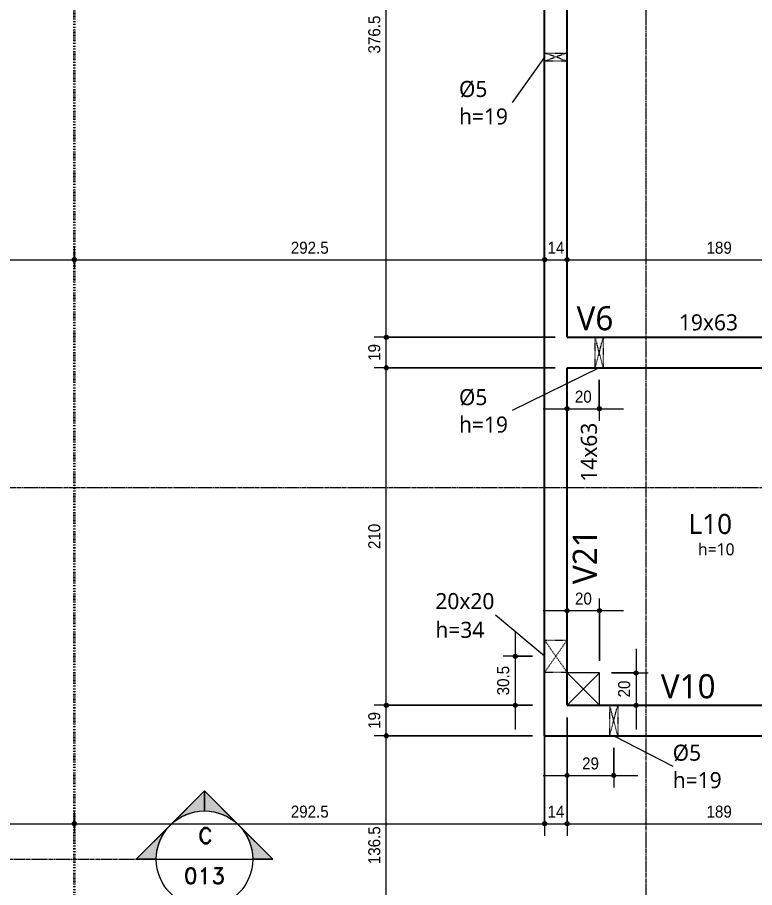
# Model space of a CAD drawing. Header units: centimetres. Extents: x -1897 to 22038, y -1268 to 84208.
# Drawn here: x -1042 to -583, y -329 to 213 of the extents above; entities that cross this region are included whole.
import ezdxf

# ---------------------------------------------------------------- set-up
doc = ezdxf.new("R2010")
doc.units = ezdxf.units.CM
for name, pattern in [('Centro de 6 mm', [1.32, 0.6, -0.24, 0.24, -0.24]), ('Dash dot', [1.5875, 0.635, -0.47625, 0, -0.47625]), ('Traço', [0.635, 0.3175, -0.3175])]:
    doc.linetypes.add(name, pattern=pattern)
for name, color, linetype, lineweight in [('A-ANNO-DIMS', 7, 'Continuous', 9), ('A-ANNO-DIMS-50', 7, 'Continuous', 9), ('A-FLOR', 7, 'Continuous', 18), ('A-FLOR-IDEN', 7, 'Continuous', 9), ('A-GENM', 7, 'Continuous', 18), ('A-GENM-HDLN', 7, 'Traço', 18), ('A-GENM-IDEN', 7, 'Continuous', 9), ('G-ANNO-SYMB', 7, 'Continuous', 9), ('S-BEAM', 7, 'Continuous', 18), ('S-BEAM-IDEN', 7, 'Continuous', 9), ('S-GRID', 7, 'Continuous', 9)]:
    doc.layers.add(name, color=color, linetype=linetype, lineweight=lineweight)
doc.styles.add('Arial_1', font='arial.ttf', dxfattribs={"width": 0.9, "height": 7.5})
doc.styles.add('Gadugi', font='gadugi.ttf', dxfattribs={"height": 15})
doc.styles.add('Gadugi_1', font='gadugi.ttf', dxfattribs={"height": 10})
doc.styles.add('Gadugi_3', font='gadugi.ttf', dxfattribs={"height": 7.5})
doc.styles.add('Gadugi_4', font='gadugi.ttf', dxfattribs={"height": 12.5})
doc.styles.add('RomanD', font='romand__.ttf', dxfattribs={"height": 10})
doc.dimstyles.new('PED_R80_1_5mm_ACIMA_As_ESQ__R00', dxfattribs={"dimscale": 30.48, "dimtxt": 7.651945, "dimasz": 0.328084, "dimexe": 0.246063, "dimexo": 0.246063, "dimgap": 0.049213, "dimtad": 1, "dimdec": 1, "dimrnd": 0.5, "dimdsep": 46, "dimtxsty": 'Arial_1', "dimblk1": 'DOTSMALL', "dimblk2": 'DOTSMALL', "dimsah": 1, "dimcen": 0.09, "dimdle": 0.492126, "dimazin": 0, "dimtfac": 1, "dimtdec": 4, "dimtix": 1, "dimtmove": 0, "dimatfit": 3, "dimfxl": 1, "dimtvp": 1, "dimtolj": 1, "dimtzin": 0, "dimarcsym": 2})
doc.dimstyles.new('PED_R80_1_5mm_ACIMA_As_ESQ__R00_3', dxfattribs={"dimscale": 30.48, "dimtxt": 7.651945, "dimasz": 0.328084, "dimexe": 0.246063, "dimexo": 0.246063, "dimgap": 0.049213, "dimtad": 1, "dimdec": 1, "dimrnd": 0.5, "dimdsep": 46, "dimtxsty": 'Arial_1', "dimblk1": 'DOTSMALL', "dimblk2": 'DOTSMALL', "dimsah": 1, "dimcen": 0.09, "dimdle": 0.492126, "dimazin": 0, "dimtfac": 1, "dimtdec": 4, "dimtix": 1, "dimtmove": 0, "dimatfit": 3, "dimfxl": 1, "dimtvp": 1, "dimtolj": 1, "dimtzin": 0, "dimarcsym": 2})

# ---------------------------------------------------------------- blocks, each defined once
blk = doc.blocks.new('PED_FURO_CIRCULAR_R04_2020 _INSTÂNCIA_ - FURO CIRC-3742523-PL K 100 - FORMA DO 6º PAVIMENTO')
at = {"layer": 'A-GENM-HDLN'}
for p, q in [((2.5, -9.5), (-2.5, 9.5)), ((-2.5, -9.5), (2.5, 9.5)), ((-2.5, -9.5), (-2.5, 9.5)), ((2.5, 9.5), (2.5, -9.5))]:
    blk.add_line(p, q, dxfattribs=at)
blk = doc.blocks.new('PED_FURO_CIRCULAR_R04_2020 _INSTÂNCIA_ - FURO CIRC-3747796-PL K 100 - FORMA DO 6º PAVIMENTO')
at = {"layer": 'A-GENM-HDLN'}
for p, q in [((2.5, -7), (-2.5, 7)), ((-2.5, -7), (2.5, 7)), ((-2.5, -7), (-2.5, 7)), ((2.5, 7), (2.5, -7))]:
    blk.add_line(p, q, dxfattribs=at)
blk = doc.blocks.new('PED_FURO_RETANGULAR_R04_2020 _INSTÂNCIA_ - FURO RET-3749457-PL K 100 - FORMA DO 6º PAVIMENTO')
at = {"layer": 'A-GENM-HDLN'}
for p, q in [((-10, -7), (-10, 7)), ((-9.99, 7), (9.99, -7)), ((-9.99, -7), (9.99, 7)), ((10, 7), (10, -7))]:
    blk.add_line(p, q, dxfattribs=at)
blk = doc.blocks.new('Corte - M_Cabeça do corte - Preenchida-2060824-PL K 100 - FORMA DO 6º PAVIMENTO')
at = {"layer": 'G-ANNO-SYMB'}
h = blk.add_hatch(color=256, dxfattribs=at)
edge = h.paths.add_edge_path(flags=0)
edge.add_line((-0.6, 0.849), (-0.6, 0.6))
edge.add_arc((-0.6, 0), 0.6, 90, 135)
edge.add_line((-1.024, 0.424), (-0.6, 0.849))
h = blk.add_hatch(color=256, dxfattribs=at)
edge = h.paths.add_edge_path(flags=0)
edge.add_line((-0.6, 0.849), (-0.176, 0.424))
edge.add_arc((-0.6, 0), 0.6, 45, 90)
edge.add_line((-0.6, 0.6), (-0.6, 0.849))
h = blk.add_hatch(color=256, dxfattribs=at)
edge = h.paths.add_edge_path(flags=0)
edge.add_line((-1.449, 0), (-1.024, 0.424))
edge.add_arc((-0.6, 0), 0.6, 135, 180)
edge.add_line((-1.2, 0), (-1.449, 0))
h = blk.add_hatch(color=256, dxfattribs=at)
edge = h.paths.add_edge_path(flags=0)
edge.add_line((0.249, 0), (0, 0))
edge.add_arc((-0.6, 0), 0.6, 360, 405)
edge.add_line((-0.176, 0.424), (0.249, 0))
for p, q in [((-0.6, 0.849), (-1.449, 0)), ((-0.6, 0.849), (-1.024, 0.424)), ((-0.6, 0.849), (0.249, 0)), ((-0.6, 0.6), (-0.6, 0.849)), ((-0.6, 0.849), (-0.6, 0.6)), ((-0.176, 0.424), (-0.6, 0.849)), ((-1.024, 0.424), (-1.449, 0)), ((0.249, 0), (-0.176, 0.424)), ((-1.449, 0), (-1.2, 0)), ((0, 0), (0.249, 0)), ((-1.2, 0), (-1.449, 0)), ((0, 0), (0.249, 0))]:
    blk.add_line(p, q, dxfattribs=at)
for start, end in [(360, 180), (90, 135), (45, 90), (135, 180), (360, 45), (180, 360)]:
    blk.add_arc((-0.6, 0), 0.6, start, end, dxfattribs=at)
blk = doc.blocks.new('DIMBLOCK44-PL K 100 - FORMA DO 6º PAVIMENTO')
at = {"layer": 'A-ANNO-DIMS-50', "true_color": 0x000032}
h = blk.add_hatch(color=178, dxfattribs=at)
edge = h.paths.add_edge_path(flags=0)
edge.add_arc((-1120.5, -288.92), 1.25, 0, 360)
h = blk.add_hatch(color=178, dxfattribs=at)
edge = h.paths.add_edge_path(flags=0)
edge.add_arc((-1006.5, -288.92), 1.25, 0, 360)
at = {"layer": 'A-ANNO-DIMS-50', "color": 178, "true_color": 0x000032}
for p, q in [((-1120.5, -294.65), (-1120.5, -281.42)), ((-1006.5, -294.65), (-1006.5, -281.42)), ((-1120.5, -288.92), (-1006.5, -288.92)), ((-1120.5, -288.92), (-1120.5, -294.65)), ((-1006.5, -288.92), (-1006.5, -294.65))]:
    blk.add_line(p, q, dxfattribs=at)
for centre in [(-1120.5, -288.92), (-1006.5, -288.92)]:
    blk.add_circle(centre, 1.25, dxfattribs=at)
at = {"layer": 'A-ANNO-DIMS-50', "color": 0, "insert": (-1071.27, -277.68), "char_height": 7.5, "width": 18.6472, "attachment_point": 1, "line_spacing_factor": 0.941778, "style": 'Arial_1'}
blk.add_mtext('114', dxfattribs=at)
blk = doc.blocks.new('_DotSmall')
at = {"color": 0, "linetype": 'ByBlock', "const_width": 0.5}
blk.add_lwpolyline([(-0.0625, 0, 1), (0.0625, 0, 1)], format="xyb", close=True, dxfattribs=at)
blk = doc.blocks.new('DIMBLOCK45-PL K 100 - FORMA DO 6º PAVIMENTO')
at = {"layer": 'A-ANNO-DIMS-50', "true_color": 0x000032}
h = blk.add_hatch(color=178, dxfattribs=at)
edge = h.paths.add_edge_path(flags=0)
edge.add_arc((-1006.5, -288.92), 1.25, 0, 360)
h = blk.add_hatch(color=178, dxfattribs=at)
edge = h.paths.add_edge_path(flags=0)
edge.add_arc((-714, -288.92), 1.25, 0, 360)
at = {"layer": 'A-ANNO-DIMS-50', "color": 178, "true_color": 0x000032}
for p, q in [((-714, -222.75), (-714, -296.42)), ((-714, -288.92), (-714, -222.75)), ((-1006.5, -294.65), (-1006.5, -281.42)), ((-1006.5, -288.92), (-714, -288.92)), ((-1006.5, -288.92), (-1006.5, -294.65))]:
    blk.add_line(p, q, dxfattribs=at)
for centre in [(-1006.5, -288.92), (-714, -288.92)]:
    blk.add_circle(centre, 1.25, dxfattribs=at)
at = {"layer": 'A-ANNO-DIMS-50', "color": 0, "insert": (-871.9, -277.68), "char_height": 7.5, "width": 27.9708, "attachment_point": 1, "line_spacing_factor": 0.941778, "style": 'Arial_1'}
blk.add_mtext('292.5', dxfattribs=at)
blk = doc.blocks.new('DIMBLOCK46-PL K 100 - FORMA DO 6º PAVIMENTO')
at = {"layer": 'A-ANNO-DIMS-50', "true_color": 0x000032}
h = blk.add_hatch(color=178, dxfattribs=at)
edge = h.paths.add_edge_path(flags=0)
edge.add_arc((-714, -288.92), 1.25, 0, 360)
h = blk.add_hatch(color=178, dxfattribs=at)
edge = h.paths.add_edge_path(flags=0)
edge.add_arc((-700, -288.92), 1.25, 0, 360)
at = {"layer": 'A-ANNO-DIMS-50', "color": 178, "true_color": 0x000032}
for p, q in [((-714, -222.75), (-714, -296.42)), ((-714, -288.92), (-714, -222.75)), ((-700, -222.75), (-700, -296.42)), ((-700, -288.92), (-700, -222.75)), ((-714, -288.92), (-700, -288.92))]:
    blk.add_line(p, q, dxfattribs=at)
for centre in [(-714, -288.92), (-700, -288.92)]:
    blk.add_circle(centre, 1.25, dxfattribs=at)
at = {"layer": 'A-ANNO-DIMS-50', "color": 0, "insert": (-712.18, -277.68), "char_height": 7.5, "width": 12.4315, "attachment_point": 1, "line_spacing_factor": 0.941778, "style": 'Arial_1'}
blk.add_mtext('14', dxfattribs=at)
blk = doc.blocks.new('DIMBLOCK47-PL K 100 - FORMA DO 6º PAVIMENTO')
at = {"layer": 'A-ANNO-DIMS-50', "true_color": 0x000032}
h = blk.add_hatch(color=178, dxfattribs=at)
edge = h.paths.add_edge_path(flags=0)
edge.add_arc((-700, -288.92), 1.25, 0, 360)
h = blk.add_hatch(color=178, dxfattribs=at)
edge = h.paths.add_edge_path(flags=0)
edge.add_arc((-511, -288.92), 1.25, 0, 360)
at = {"layer": 'A-ANNO-DIMS-50', "color": 178, "true_color": 0x000032}
for p, q in [((-700, -222.75), (-700, -296.42)), ((-700, -288.92), (-700, -222.75)), ((-511, -241.75), (-511, -296.42)), ((-511, -288.92), (-511, -241.75)), ((-700, -288.92), (-511, -288.92))]:
    blk.add_line(p, q, dxfattribs=at)
for centre in [(-700, -288.92), (-511, -288.92)]:
    blk.add_circle(centre, 1.25, dxfattribs=at)
at = {"layer": 'A-ANNO-DIMS-50', "color": 0, "insert": (-613.27, -277.68), "char_height": 7.5, "width": 18.6472, "attachment_point": 1, "line_spacing_factor": 0.941778, "style": 'Arial_1'}
blk.add_mtext('189', dxfattribs=at)
blk = doc.blocks.new('DIMBLOCK74-PL K 100 - FORMA DO 6º PAVIMENTO')
at = {"layer": 'A-ANNO-DIMS-50', "true_color": 0x000032}
h = blk.add_hatch(color=178, dxfattribs=at)
edge = h.paths.add_edge_path(flags=0)
edge.add_arc((-1475.5, 62.03), 1.25, 0, 360)
h = blk.add_hatch(color=178, dxfattribs=at)
edge = h.paths.add_edge_path(flags=0)
edge.add_arc((-1006.5, 62.03), 1.25, 0, 360)
at = {"layer": 'A-ANNO-DIMS-50', "color": 178, "true_color": 0x000032}
for p, q in [((-1475.5, 56.29), (-1475.5, 69.53)), ((-1006.5, 56.29), (-1006.5, 69.53)), ((-1475.5, 62.03), (-1006.5, 62.03)), ((-1475.5, 62.03), (-1475.5, 56.29)), ((-1006.5, 62.03), (-1006.5, 56.29))]:
    blk.add_line(p, q, dxfattribs=at)
for centre in [(-1475.5, 62.03), (-1006.5, 62.03)]:
    blk.add_circle(centre, 1.25, dxfattribs=at)
at = {"layer": 'A-ANNO-DIMS-50', "color": 0, "insert": (-1248.77, 73.26), "char_height": 7.5, "width": 18.6472, "attachment_point": 1, "line_spacing_factor": 0.941778, "style": 'Arial_1'}
blk.add_mtext('469', dxfattribs=at)
blk = doc.blocks.new('DIMBLOCK75-PL K 100 - FORMA DO 6º PAVIMENTO')
at = {"layer": 'A-ANNO-DIMS-50', "true_color": 0x000032}
h = blk.add_hatch(color=178, dxfattribs=at)
edge = h.paths.add_edge_path(flags=0)
edge.add_arc((-1006.5, 62.03), 1.25, 0, 360)
h = blk.add_hatch(color=178, dxfattribs=at)
edge = h.paths.add_edge_path(flags=0)
edge.add_arc((-714, 62.03), 1.25, 0, 360)
at = {"layer": 'A-ANNO-DIMS-50', "color": 178, "true_color": 0x000032}
for p, q in [((-1006.5, 56.29), (-1006.5, 69.53)), ((-714, 56.29), (-714, 69.53)), ((-1006.5, 62.03), (-714, 62.03)), ((-1006.5, 62.03), (-1006.5, 56.29)), ((-714, 62.03), (-714, 56.29))]:
    blk.add_line(p, q, dxfattribs=at)
for centre in [(-1006.5, 62.03), (-714, 62.03)]:
    blk.add_circle(centre, 1.25, dxfattribs=at)
at = {"layer": 'A-ANNO-DIMS-50', "color": 0, "insert": (-871.9, 73.26), "char_height": 7.5, "width": 27.9708, "attachment_point": 1, "line_spacing_factor": 0.941778, "style": 'Arial_1'}
blk.add_mtext('292.5', dxfattribs=at)
blk = doc.blocks.new('DIMBLOCK76-PL K 100 - FORMA DO 6º PAVIMENTO')
at = {"layer": 'A-ANNO-DIMS-50', "true_color": 0x000032}
h = blk.add_hatch(color=178, dxfattribs=at)
edge = h.paths.add_edge_path(flags=0)
edge.add_arc((-714, 62.03), 1.25, 0, 360)
h = blk.add_hatch(color=178, dxfattribs=at)
edge = h.paths.add_edge_path(flags=0)
edge.add_arc((-700, 62.03), 1.25, 0, 360)
at = {"layer": 'A-ANNO-DIMS-50', "color": 178, "true_color": 0x000032}
for p, q in [((-714, 56.29), (-714, 69.53)), ((-700, 56.29), (-700, 69.53)), ((-714, 62.03), (-700, 62.03)), ((-714, 62.03), (-714, 56.29)), ((-700, 62.03), (-700, 56.29))]:
    blk.add_line(p, q, dxfattribs=at)
for centre in [(-714, 62.03), (-700, 62.03)]:
    blk.add_circle(centre, 1.25, dxfattribs=at)
at = {"layer": 'A-ANNO-DIMS-50', "color": 0, "insert": (-712.18, 73.26), "char_height": 7.5, "width": 12.4315, "attachment_point": 1, "line_spacing_factor": 0.941778, "style": 'Arial_1'}
blk.add_mtext('14', dxfattribs=at)
blk = doc.blocks.new('DIMBLOCK77-PL K 100 - FORMA DO 6º PAVIMENTO')
at = {"layer": 'A-ANNO-DIMS-50', "true_color": 0x000032}
h = blk.add_hatch(color=178, dxfattribs=at)
edge = h.paths.add_edge_path(flags=0)
edge.add_arc((-700, 62.03), 1.25, 0, 360)
h = blk.add_hatch(color=178, dxfattribs=at)
edge = h.paths.add_edge_path(flags=0)
edge.add_arc((-511, 62.03), 1.25, 0, 360)
at = {"layer": 'A-ANNO-DIMS-50', "color": 178, "true_color": 0x000032}
for p, q in [((-700, 56.29), (-700, 69.53)), ((-511, 21.25), (-511, 69.53)), ((-700, 62.03), (-511, 62.03)), ((-700, 62.03), (-700, 56.29)), ((-511, 62.03), (-511, 21.25))]:
    blk.add_line(p, q, dxfattribs=at)
for centre in [(-700, 62.03), (-511, 62.03)]:
    blk.add_circle(centre, 1.25, dxfattribs=at)
at = {"layer": 'A-ANNO-DIMS-50', "color": 0, "insert": (-613.27, 73.26), "char_height": 7.5, "width": 18.6472, "attachment_point": 1, "line_spacing_factor": 0.941778, "style": 'Arial_1'}
blk.add_mtext('189', dxfattribs=at)
blk = doc.blocks.new('DIMBLOCK129-PL K 100 - FORMA DO 6º PAVIMENTO')
at = {"layer": 'A-ANNO-DIMS-50', "true_color": 0x000032}
h = blk.add_hatch(color=178, dxfattribs=at)
edge = h.paths.add_edge_path(flags=0)
edge.add_arc((-812.48, -234.25), 1.25, 0, 360)
h = blk.add_hatch(color=178, dxfattribs=at)
edge = h.paths.add_edge_path(flags=0)
edge.add_arc((-812.48, -370.75), 1.25, 0, 360)
at = {"layer": 'A-ANNO-DIMS-50', "color": 178, "true_color": 0x000032}
for p, q in [((-721.5, -234.25), (-819.98, -234.25)), ((-812.48, -370.75), (-812.48, -234.25)), ((-812.48, -234.25), (-721.5, -234.25)), ((-1013, -370.75), (-804.98, -370.75)), ((-812.48, -370.75), (-1013, -370.75))]:
    blk.add_line(p, q, dxfattribs=at)
for centre in [(-812.48, -234.25), (-812.48, -370.75)]:
    blk.add_circle(centre, 1.25, dxfattribs=at)
at = {"layer": 'A-ANNO-DIMS-50', "color": 0, "insert": (-823.72, -314.15), "char_height": 7.5, "width": 27.9708, "attachment_point": 1, "rotation": 90, "line_spacing_factor": 0.941778, "style": 'Arial_1'}
blk.add_mtext('136.5', dxfattribs=at)
blk = doc.blocks.new('DIMBLOCK130-PL K 100 - FORMA DO 6º PAVIMENTO')
at = {"layer": 'A-ANNO-DIMS-50', "true_color": 0x000032}
h = blk.add_hatch(color=178, dxfattribs=at)
edge = h.paths.add_edge_path(flags=0)
edge.add_arc((-812.48, -215.25), 1.25, 0, 360)
h = blk.add_hatch(color=178, dxfattribs=at)
edge = h.paths.add_edge_path(flags=0)
edge.add_arc((-812.48, -234.25), 1.25, 0, 360)
at = {"layer": 'A-ANNO-DIMS-50', "color": 178, "true_color": 0x000032}
for p, q in [((-721.5, -215.25), (-819.98, -215.25)), ((-812.48, -234.25), (-812.48, -215.25)), ((-812.48, -215.25), (-721.5, -215.25)), ((-721.5, -234.25), (-819.98, -234.25)), ((-812.48, -234.25), (-721.5, -234.25))]:
    blk.add_line(p, q, dxfattribs=at)
for centre in [(-812.48, -215.25), (-812.48, -234.25)]:
    blk.add_circle(centre, 1.25, dxfattribs=at)
at = {"layer": 'A-ANNO-DIMS-50', "color": 0, "insert": (-823.72, -229.93), "char_height": 7.5, "width": 12.4315, "attachment_point": 1, "rotation": 90, "line_spacing_factor": 0.941778, "style": 'Arial_1'}
blk.add_mtext('19', dxfattribs=at)
blk = doc.blocks.new('DIMBLOCK131-PL K 100 - FORMA DO 6º PAVIMENTO')
at = {"layer": 'A-ANNO-DIMS-50', "true_color": 0x000032}
h = blk.add_hatch(color=178, dxfattribs=at)
edge = h.paths.add_edge_path(flags=0)
edge.add_arc((-812.48, -5.25), 1.25, 0, 360)
h = blk.add_hatch(color=178, dxfattribs=at)
edge = h.paths.add_edge_path(flags=0)
edge.add_arc((-812.48, -215.25), 1.25, 0, 360)
at = {"layer": 'A-ANNO-DIMS-50', "color": 178, "true_color": 0x000032}
for p, q in [((-707.5, -5.25), (-819.98, -5.25)), ((-812.48, -215.25), (-812.48, -5.25)), ((-812.48, -5.25), (-707.5, -5.25)), ((-721.5, -215.25), (-819.98, -215.25)), ((-812.48, -215.25), (-721.5, -215.25))]:
    blk.add_line(p, q, dxfattribs=at)
for centre in [(-812.48, -5.25), (-812.48, -215.25)]:
    blk.add_circle(centre, 1.25, dxfattribs=at)
at = {"layer": 'A-ANNO-DIMS-50', "color": 0, "insert": (-823.72, -118.02), "char_height": 7.5, "width": 18.6472, "attachment_point": 1, "rotation": 90, "line_spacing_factor": 0.941778, "style": 'Arial_1'}
blk.add_mtext('210', dxfattribs=at)
blk = doc.blocks.new('DIMBLOCK132-PL K 100 - FORMA DO 6º PAVIMENTO')
at = {"layer": 'A-ANNO-DIMS-50', "true_color": 0x000032}
h = blk.add_hatch(color=178, dxfattribs=at)
edge = h.paths.add_edge_path(flags=0)
edge.add_arc((-812.48, 13.75), 1.25, 0, 360)
h = blk.add_hatch(color=178, dxfattribs=at)
edge = h.paths.add_edge_path(flags=0)
edge.add_arc((-812.48, -5.25), 1.25, 0, 360)
at = {"layer": 'A-ANNO-DIMS-50', "color": 178, "true_color": 0x000032}
for p, q in [((-707.5, 13.75), (-819.98, 13.75)), ((-812.48, -5.25), (-812.48, 13.75)), ((-812.48, 13.75), (-707.5, 13.75)), ((-707.5, -5.25), (-819.98, -5.25)), ((-812.48, -5.25), (-707.5, -5.25))]:
    blk.add_line(p, q, dxfattribs=at)
for centre in [(-812.48, 13.75), (-812.48, -5.25)]:
    blk.add_circle(centre, 1.25, dxfattribs=at)
at = {"layer": 'A-ANNO-DIMS-50', "color": 0, "insert": (-823.72, -0.93), "char_height": 7.5, "width": 12.4315, "attachment_point": 1, "rotation": 90, "line_spacing_factor": 0.941778, "style": 'Arial_1'}
blk.add_mtext('19', dxfattribs=at)
blk = doc.blocks.new('DIMBLOCK133-PL K 100 - FORMA DO 6º PAVIMENTO')
at = {"layer": 'A-ANNO-DIMS-50', "true_color": 0x000032}
h = blk.add_hatch(color=178, dxfattribs=at)
edge = h.paths.add_edge_path(flags=0)
edge.add_arc((-812.48, 390.25), 1.25, 0, 360)
h = blk.add_hatch(color=178, dxfattribs=at)
edge = h.paths.add_edge_path(flags=0)
edge.add_arc((-812.48, 13.75), 1.25, 0, 360)
at = {"layer": 'A-ANNO-DIMS-50', "color": 178, "true_color": 0x000032}
for p, q in [((-806.75, 390.25), (-819.98, 390.25)), ((-812.48, 13.75), (-812.48, 390.25)), ((-812.48, 390.25), (-806.75, 390.25)), ((-707.5, 13.75), (-819.98, 13.75)), ((-812.48, 13.75), (-707.5, 13.75))]:
    blk.add_line(p, q, dxfattribs=at)
for centre in [(-812.48, 390.25), (-812.48, 13.75)]:
    blk.add_circle(centre, 1.25, dxfattribs=at)
at = {"layer": 'A-ANNO-DIMS-50', "color": 0, "insert": (-823.72, 190.35), "char_height": 7.5, "width": 27.9708, "attachment_point": 1, "rotation": 90, "line_spacing_factor": 0.941778, "style": 'Arial_1'}
blk.add_mtext('376.5', dxfattribs=at)
blk = doc.blocks.new('DIMBLOCK316-PL K 100 - FORMA DO 6º PAVIMENTO')
at = {"layer": 'A-ANNO-DIMS-50', "true_color": 0x000032}
h = blk.add_hatch(color=178, dxfattribs=at)
edge = h.paths.add_edge_path(flags=0)
edge.add_arc((-700, -30.67), 1.25, 0, 360)
h = blk.add_hatch(color=178, dxfattribs=at)
edge = h.paths.add_edge_path(flags=0)
edge.add_arc((-680, -30.67), 1.25, 0, 360)
at = {"layer": 'A-ANNO-DIMS-50', "color": 178, "true_color": 0x000032}
for p, q in [((-680, -12.75), (-680, -38.17)), ((-680, -30.67), (-680, -12.75)), ((-700, -36.4), (-700, -23.17)), ((-715, -30.67), (-665, -30.67)), ((-700, -30.67), (-700, -36.4))]:
    blk.add_line(p, q, dxfattribs=at)
for centre in [(-700, -30.67), (-680, -30.67)]:
    blk.add_circle(centre, 1.25, dxfattribs=at)
at = {"layer": 'A-ANNO-DIMS-50', "color": 0, "insert": (-695.18, -19.43), "char_height": 7.5, "width": 12.4315, "attachment_point": 1, "line_spacing_factor": 0.941778, "style": 'Arial_1'}
blk.add_mtext('20', dxfattribs=at)
blk = doc.blocks.new('DIMBLOCK317-PL K 100 - FORMA DO 6º PAVIMENTO')
at = {"layer": 'A-ANNO-DIMS-50', "true_color": 0x000032}
h = blk.add_hatch(color=178, dxfattribs=at)
edge = h.paths.add_edge_path(flags=0)
edge.add_arc((-700, -258.92), 1.25, 0, 360)
h = blk.add_hatch(color=178, dxfattribs=at)
edge = h.paths.add_edge_path(flags=0)
edge.add_arc((-671, -258.92), 1.25, 0, 360)
at = {"layer": 'A-ANNO-DIMS-50', "color": 178, "true_color": 0x000032}
for p, q in [((-700, -222.75), (-700, -266.42)), ((-700, -258.92), (-700, -222.75)), ((-671, -241.75), (-671, -266.42)), ((-671, -258.92), (-671, -241.75)), ((-715, -258.92), (-656, -258.92))]:
    blk.add_line(p, q, dxfattribs=at)
for centre in [(-700, -258.92), (-671, -258.92)]:
    blk.add_circle(centre, 1.25, dxfattribs=at)
at = {"layer": 'A-ANNO-DIMS-50', "color": 0, "insert": (-690.68, -247.68), "char_height": 7.5, "width": 12.4315, "attachment_point": 1, "line_spacing_factor": 0.941778, "style": 'Arial_1'}
blk.add_mtext('29', dxfattribs=at)
blk = doc.blocks.new('DIMBLOCK318-PL K 100 - FORMA DO 6º PAVIMENTO')
at = {"layer": 'A-ANNO-DIMS-50', "true_color": 0x000032}
h = blk.add_hatch(color=178, dxfattribs=at)
edge = h.paths.add_edge_path(flags=0)
edge.add_arc((-732.31, -184.75), 1.25, 0, 360)
h = blk.add_hatch(color=178, dxfattribs=at)
edge = h.paths.add_edge_path(flags=0)
edge.add_arc((-732.31, -215.25), 1.25, 0, 360)
at = {"layer": 'A-ANNO-DIMS-50', "color": 178, "true_color": 0x000032}
for p, q in [((-732.31, -169.75), (-732.31, -230.25)), ((-721.5, -184.75), (-739.81, -184.75)), ((-732.31, -184.75), (-721.5, -184.75)), ((-721.5, -215.25), (-739.81, -215.25)), ((-732.31, -215.25), (-721.5, -215.25))]:
    blk.add_line(p, q, dxfattribs=at)
for centre in [(-732.31, -184.75), (-732.31, -215.25)]:
    blk.add_circle(centre, 1.25, dxfattribs=at)
at = {"layer": 'A-ANNO-DIMS-50', "color": 0, "insert": (-743.54, -209.06), "char_height": 7.5, "width": 21.7551, "attachment_point": 1, "rotation": 90, "line_spacing_factor": 0.941778, "style": 'Arial_1'}
blk.add_mtext('30.5', dxfattribs=at)
blk = doc.blocks.new('DIMBLOCK330-PL K 100 - FORMA DO 6º PAVIMENTO')
at = {"layer": 'A-ANNO-DIMS-50', "true_color": 0x000032}
h = blk.add_hatch(color=178, dxfattribs=at)
edge = h.paths.add_edge_path(flags=0)
edge.add_arc((-700, -156.36), 1.25, 0, 360)
h = blk.add_hatch(color=178, dxfattribs=at)
edge = h.paths.add_edge_path(flags=0)
edge.add_arc((-679.83, -156.36), 1.25, 0, 360)
at = {"layer": 'A-ANNO-DIMS-50', "color": 178, "true_color": 0x000032}
for p, q in [((-700, -162.09), (-700, -148.86)), ((-679.83, -187.65), (-679.83, -148.86)), ((-715, -156.36), (-664.83, -156.36)), ((-700, -156.36), (-700, -162.09)), ((-679.83, -156.36), (-679.83, -187.65))]:
    blk.add_line(p, q, dxfattribs=at)
for centre in [(-700, -156.36), (-679.83, -156.36)]:
    blk.add_circle(centre, 1.25, dxfattribs=at)
at = {"layer": 'A-ANNO-DIMS-50', "color": 0, "insert": (-695.09, -145.12), "char_height": 7.5, "width": 12.4315, "attachment_point": 1, "line_spacing_factor": 0.941778, "style": 'Arial_1'}
blk.add_mtext('20', dxfattribs=at)
blk = doc.blocks.new('DIMBLOCK331-PL K 100 - FORMA DO 6º PAVIMENTO')
at = {"layer": 'A-ANNO-DIMS-50', "true_color": 0x000032}
h = blk.add_hatch(color=178, dxfattribs=at)
edge = h.paths.add_edge_path(flags=0)
edge.add_arc((-657.09, -195.15), 1.25, 0, 360)
h = blk.add_hatch(color=178, dxfattribs=at)
edge = h.paths.add_edge_path(flags=0)
edge.add_arc((-657.09, -215.25), 1.25, 0, 360)
at = {"layer": 'A-ANNO-DIMS-50', "color": 178, "true_color": 0x000032}
for p, q in [((-657.09, -180.15), (-657.09, -230.25)), ((-672.33, -195.15), (-649.59, -195.15)), ((-657.09, -195.15), (-672.33, -195.15)), ((-662.82, -215.25), (-649.59, -215.25)), ((-657.09, -215.25), (-662.82, -215.25))]:
    blk.add_line(p, q, dxfattribs=at)
for centre in [(-657.09, -195.15), (-657.09, -215.25)]:
    blk.add_circle(centre, 1.25, dxfattribs=at)
at = {"layer": 'A-ANNO-DIMS-50', "color": 0, "insert": (-668.33, -210.38), "char_height": 7.5, "width": 12.4315, "attachment_point": 1, "rotation": 90, "line_spacing_factor": 0.941778, "style": 'Arial_1'}
blk.add_mtext('20', dxfattribs=at)

msp = doc.modelspace()

# ---------------------------------------------------------------- linework, layer by layer
at = {"lineweight": 18}
for p, q in [((-700, -195.15), (-679.83, -215.25)), ((-679.83, -195.15), (-700, -215.25))]:
    msp.add_line(p, q, dxfattribs=at)
at = {"layer": 'A-FLOR'}
for p, q in [((-679.83, -195.15), (-700, -195.15)), ((-679.83, -215.25), (-679.83, -195.15))]:
    msp.add_line(p, q, dxfattribs=at)
at = {"layer": 'A-GENM-IDEN'}
for p, q in [((-714, 188.15), (-734.13, 159.88)), ((-680, -5.25), (-734.13, -31.87)), ((-714, -184.75), (-744.55, -159.2)), ((-671, -234.25), (-634.29, -253.14))]:
    msp.add_line(p, q, dxfattribs=at)
at = {"layer": 'G-ANNO-SYMB', "linetype": 'Centro de 6 mm'}
for p, q in [((-650.73, -1171.69), (-650.73, 475.68)), ((-1759.81, -79.8), (1760.12, -79.8)), ((-1338.62, -311.01), (-955.59, -311.01))]:
    msp.add_line(p, q, dxfattribs=at)
at = {"layer": 'G-ANNO-SYMB'}
msp.add_line((-955.59, -311.01), (-895.59, -311.01), dxfattribs=at)
at = {"layer": 'S-BEAM', "lineweight": 25}
for p, q in [((-714, -215.25), (-714, 390.25)), ((-700, 13.75), (-700, 390.25)), ((-700, 13.75), (-511, 13.75)), ((-700, -5.25), (-511, -5.25)), ((-700, -215.25), (-700, -5.25)), ((-714, -234.25), (-714, -215.25)), ((-700, -215.25), (-511, -215.25)), ((-714, -234.25), (-511, -234.25))]:
    msp.add_line(p, q, dxfattribs=at)
at = {"layer": 'S-GRID', "color": 6, "linetype": 'Dash dot', "lineweight": 35, "true_color": 0xff00ff}
msp.add_line((-1006.5, -1202.65), (-1006.5, 698.85), dxfattribs=at)

# ---------------------------------------------------------------- block references
at = {"layer": 'A-GENM', "linetype": 'Traço', "rotation": 89.9999999999999}
for name, p in [('PED_FURO_CIRCULAR_R04_2020 _INSTÂNCIA_ - FURO CIRC-3747796-PL K 100 - FORMA DO 6º PAVIMENTO', (-707, 188.15)), ('PED_FURO_RETANGULAR_R04_2020 _INSTÂNCIA_ - FURO RET-3749457-PL K 100 - FORMA DO 6º PAVIMENTO', (-707, -184.75))]:
    msp.add_blockref(name, p, dxfattribs=at)
at = {"layer": 'A-GENM', "linetype": 'Traço'}
for p in [(-680, 4.25), (-671, -224.75)]:
    msp.add_blockref('PED_FURO_CIRCULAR_R04_2020 _INSTÂNCIA_ - FURO CIRC-3742523-PL K 100 - FORMA DO 6º PAVIMENTO', p, dxfattribs=at)
at = {"layer": 'G-ANNO-SYMB', "extrusion": (0, 0, -1), "xscale": 49.99999999999998, "yscale": 49.99999999999998, "zscale": 49.99999999999998}
msp.add_blockref('Corte - M_Cabeça do corte - Preenchida-2060824-PL K 100 - FORMA DO 6º PAVIMENTO', (955.59, -311.01), dxfattribs=at)

# ---------------------------------------------------------------- texts
at = {"layer": 'A-FLOR-IDEN', "attachment_point": 1}
for s, insert, char_height, width, style in [('L10', (-624.52, -96.16), 12.5, 33.27, 'Gadugi_4'), ('h=10', (-618.63, -114.45), 7.5, 29.6624, 'Gadugi_3')]:
    msp.add_mtext(s, dxfattribs=dict(at, insert=insert, char_height=char_height, width=width, style=style))
at = {"layer": 'A-GENM-IDEN', "char_height": 10, "attachment_point": 1, "style": 'Gadugi_1'}
for s, insert, width in [('Ø5', (-767.23, 173.29), 22.0464), ('h=19', (-767.23, 156.21), 39.6835), ('Ø5', (-767.23, -18.47), 22.0464), ('h=19', (-767.23, -35.54), 39.6835), ('20x20', (-781.95, -145.41), 44.8945), ('h=34', (-781.95, -163.27), 39.6835), ('Ø5', (-634.29, -239.74), 22.0464), ('h=19', (-634.29, -256.81), 39.6835)]:
    msp.add_mtext(s, dxfattribs=dict(at, insert=insert, width=width))
at = {"layer": 'G-ANNO-SYMB', "char_height": 10, "attachment_point": 1, "style": 'RomanD'}
for s, insert, width in [('C', (-929.48, -291.38), 12.0253), ('013', (-938.4, -316.33), 33.6709)]:
    msp.add_mtext(s, dxfattribs=dict(at, insert=insert, width=width))
at = {"layer": 'S-BEAM-IDEN', "attachment_point": 1}
for s, insert, char_height, width, style in [('V6', (-694.14, 33.1), 15, 30.0633, 'Gadugi'), ('19x63', (-630.44, 28.07), 10, 44.8945, 'Gadugi_1'), ('V10', (-641.74, -195.9), 15, 44.0928, 'Gadugi')]:
    msp.add_mtext(s, dxfattribs=dict(at, insert=insert, char_height=char_height, width=width, style=style))
at = {"layer": 'S-BEAM-IDEN', "attachment_point": 1, "rotation": 90}
for s, insert, char_height, width, style in [('14x63', (-691.45, -76.12), 10, 44.8945, 'Gadugi_1'), ('V21', (-696.48, -139.82), 15, 44.0928, 'Gadugi')]:
    msp.add_mtext(s, dxfattribs=dict(at, insert=insert, char_height=char_height, width=width, style=style))

# ---------------------------------------------------------------- dimensions: what is measured, and where the dimension line sits
at = {"layer": 'A-ANNO-DIMS', "color": 178, "true_color": 0x000032}
for base, p1, p2, dimstyle, override, picture, middle in [((-812.48, 390.25), (-700, 13.75), (-814.25, 390.25), 'PED_R80_1_5mm_ACIMA_As_ESQ__R00', {"dimpost": '<>', "dimfxl": 393.45261}, 'DIMBLOCK133-PL K 100 - FORMA DO 6º PAVIMENTO', (-817.81, 202)), ((-812.48, 13.75), (-700, -5.25), (-700, 13.75), 'PED_R80_1_5mm_ACIMA_As_ESQ__R00', {"dimpost": '<>', "dimfxl": 19}, 'DIMBLOCK132-PL K 100 - FORMA DO 6º PAVIMENTO', (-817.81, 4.25)), ((-812.48, -5.25), (-714, -215.25), (-700, -5.25), 'PED_R80_1_5mm_ACIMA_As_ESQ__R00', {"dimpost": '<>', "dimfxl": 210.466149}, 'DIMBLOCK131-PL K 100 - FORMA DO 6º PAVIMENTO', (-817.81, -110.25)), ((-732.31, -215.25), (-714, -184.75), (-714, -215.25), 'PED_R80_1_5mm_ACIMA_As_ESQ__R00_3', {"dimpost": '<>', "dimfxl": 30.5}, 'DIMBLOCK318-PL K 100 - FORMA DO 6º PAVIMENTO', (-737.64, -200)), ((-657.09, -215.25), (-679.83, -195.15), (-655.32, -215.25), 'PED_R80_1_5mm_ACIMA_As_ESQ__R00_3', {"dimpost": '<>', "dimfxl": 31.692886}, 'DIMBLOCK331-PL K 100 - FORMA DO 6º PAVIMENTO', (-662.42, -205.2)), ((-812.48, -215.25), (-714, -234.25), (-714, -215.25), 'PED_R80_1_5mm_ACIMA_As_ESQ__R00', {"dimpost": '<>', "dimfxl": 19}, 'DIMBLOCK130-PL K 100 - FORMA DO 6º PAVIMENTO', (-817.81, -224.75)), ((-812.48, -234.25), (-1020.5, -370.75), (-714, -234.25), 'PED_R80_1_5mm_ACIMA_As_ESQ__R00', {"dimpost": '<>', "dimfxl": 335.521236}, 'DIMBLOCK129-PL K 100 - FORMA DO 6º PAVIMENTO', (-817.81, -302.5))]:
    dim = msp.add_linear_dim(base=base, p1=p1, p2=p2, angle=90, dimstyle=dimstyle, override=override, dxfattribs=at)
    dim.commit()
    dim.dimension.update_dxf_attribs({"geometry": picture, "text_midpoint": middle})
for base, p1, p2, dimstyle, override, picture, middle in [((-1006.5, 62.03), (-1475.5, 63.79), (-1006.5, 63.79), 'PED_R80_1_5mm_ACIMA_As_ESQ__R00', {"dimpost": '<>', "dimfxl": 468.999978}, 'DIMBLOCK74-PL K 100 - FORMA DO 6º PAVIMENTO', (-1241, 67.36)), ((-714, 62.03), (-1006.5, 63.79), (-714, 63.79), 'PED_R80_1_5mm_ACIMA_As_ESQ__R00', {"dimpost": '<>', "dimfxl": 292.500022}, 'DIMBLOCK75-PL K 100 - FORMA DO 6º PAVIMENTO', (-860.25, 67.36)), ((-700, 62.03), (-714, 63.79), (-700, 63.79), 'PED_R80_1_5mm_ACIMA_As_ESQ__R00', {"dimpost": '<>', "dimfxl": 14}, 'DIMBLOCK76-PL K 100 - FORMA DO 6º PAVIMENTO', (-707, 67.29)), ((-511, 62.03), (-700, 63.79), (-511, 13.75), 'PED_R80_1_5mm_ACIMA_As_ESQ__R00', {"dimpost": '<>', "dimfxl": 195.513389}, 'DIMBLOCK77-PL K 100 - FORMA DO 6º PAVIMENTO', (-605.5, 67.36)), ((-680, -30.67), (-700, -28.9), (-680, -5.25), 'PED_R80_1_5mm_ACIMA_As_ESQ__R00_3', {"dimpost": '<>', "dimfxl": 30.971793}, 'DIMBLOCK316-PL K 100 - FORMA DO 6º PAVIMENTO', (-690, -25.34)), ((-679.83, -156.36), (-700, -154.59), (-679.83, -195.15), 'PED_R80_1_5mm_ACIMA_As_ESQ__R00_3', {"dimpost": '<>', "dimfxl": 45.300102}, 'DIMBLOCK330-PL K 100 - FORMA DO 6º PAVIMENTO', (-689.91, -151.03)), ((-714, -288.92), (-1006.5, -287.15), (-714, -215.25), 'PED_R80_1_5mm_ACIMA_As_ESQ__R00', {"dimpost": '<>', "dimfxl": 301.207692}, 'DIMBLOCK45-PL K 100 - FORMA DO 6º PAVIMENTO', (-860.25, -283.59)), ((-700, -288.92), (-714, -215.25), (-700, -215.25), 'PED_R80_1_5mm_ACIMA_As_ESQ__R00', {"dimpost": '<>', "dimfxl": 14}, 'DIMBLOCK46-PL K 100 - FORMA DO 6º PAVIMENTO', (-707, -283.65)), ((-671, -258.92), (-700, -215.25), (-671, -234.25), 'PED_R80_1_5mm_ACIMA_As_ESQ__R00_3', {"dimpost": '<>', "dimfxl": 34.669872}, 'DIMBLOCK317-PL K 100 - FORMA DO 6º PAVIMENTO', (-685.5, -253.59)), ((-511, -288.92), (-700, -215.25), (-511, -234.25), 'PED_R80_1_5mm_ACIMA_As_ESQ__R00', {"dimpost": '<>', "dimfxl": 189.952626}, 'DIMBLOCK47-PL K 100 - FORMA DO 6º PAVIMENTO', (-605.5, -283.59)), ((-1006.5, -288.92), (-1120.5, -287.15), (-1006.5, -287.15), 'PED_R80_1_5mm_ACIMA_As_ESQ__R00', {"dimpost": '<>', "dimfxl": 113.999978}, 'DIMBLOCK44-PL K 100 - FORMA DO 6º PAVIMENTO', (-1063.5, -283.65))]:
    dim = msp.add_linear_dim(base=base, p1=p1, p2=p2, dimstyle=dimstyle, override=override, dxfattribs=at)
    dim.commit()
    dim.dimension.update_dxf_attribs({"geometry": picture, "text_midpoint": middle})

doc.saveas('drawing.dxf')
